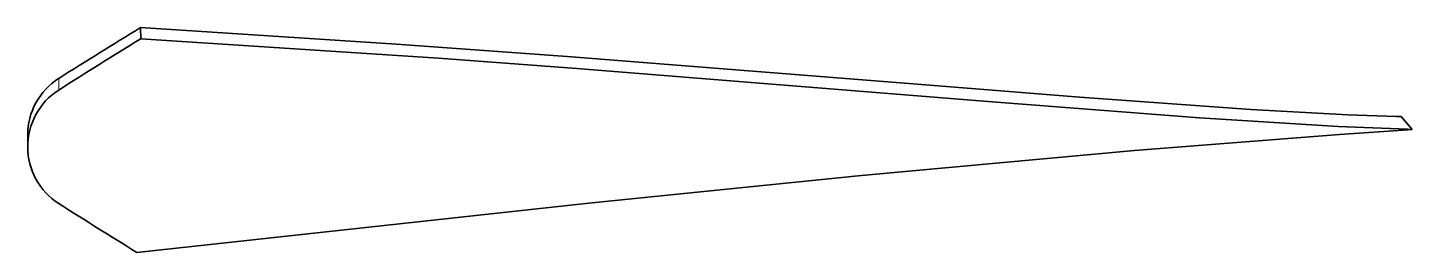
# Model space of a CAD drawing. Extents: x 193 to 231, y -26 to 151.
# Drawn here: x 192.93 to 227.11, y 145.71 to 151.27 of the extents above.
import ezdxf

# ---------------------------------------------------------------- set-up
doc = ezdxf.new("R2010")
doc.units = 0

msp = doc.modelspace()

# ---------------------------------------------------------------- linework, layer by layer
at = {"color": 7, "lineweight": 35, "ltscale": 0.006839}
msp.add_line((195.712082, 151.274231), (195.720474, 151.000793), dxfattribs=at)
at = {"color": 7, "lineweight": 13, "ltscale": 0.007225}
msp.add_line((193.693649, 149.730515), (193.695541, 150.019516), dxfattribs=at)
at = {"color": 7, "lineweight": 35, "ltscale": 0.002887}
msp.add_line((226.839554, 149.072662), (226.724106, 149.0755), dxfattribs=at)
at = {"color": 7, "lineweight": 35, "ltscale": 0.010459}
msp.add_line((227.112503, 148.75563), (226.839554, 149.072662), dxfattribs=at)
at = {"color": 7, "lineweight": 35, "ltscale": 0.002907}
msp.add_line((227.112503, 148.75563), (226.996262, 148.758575), dxfattribs=at)
at = {"color": 7, "lineweight": 35, "ltscale": 0.002682}
msp.add_line((227.005417, 148.7491), (227.112503, 148.75563), dxfattribs=at)
at = {"color": 7, "lineweight": 35, "ltscale": 0.007283}
msp.add_line((192.928452, 148.320923), (192.927536, 148.612244), dxfattribs=at)
at = {"color": 7, "lineweight": 35}
for points in [[(226.724106, 149.0755), (225.522659, 149.117996), (223.121994, 149.25177), (218.902206, 149.554367), (214.684982, 149.888779), (206.249588, 150.558563), (202.031509, 150.868469), (195.712082, 151.274231)], [(226.996262, 148.758575), (225.283646, 148.826431), (221.862503, 149.041946), (216.735764, 149.43631), (206.485886, 150.260498), (203.066971, 150.517014), (195.720474, 151.000793)], [(227.005417, 148.7491), (225.317307, 148.632507), (220.256882, 148.229736), (213.516495, 147.613312), (206.782242, 146.932693), (195.620895, 145.713104)]]:
    msp.add_lwpolyline(points, dxfattribs=at)
for centre, radius, start, end in [((285.090576, 5.388962), 171.087813, 121.494257, 122.289633), ((276.972778, 19.114613), 154.906148, 121.636353, 122.521094), ((194.583206, 148.622818), 1.655293, 122.437752, 180.365984), ((194.59108, 148.331863), 1.66222, 122.685361, 180.376639), ((194.590897, 148.320572), 1.662021, 179.987943, 237.317686), ((277.370667, 278.169769), 155.652811, 237.480449, 238.317899)]:
    msp.add_arc(centre, radius, start, end, dxfattribs=at)

doc.saveas('drawing.dxf')
